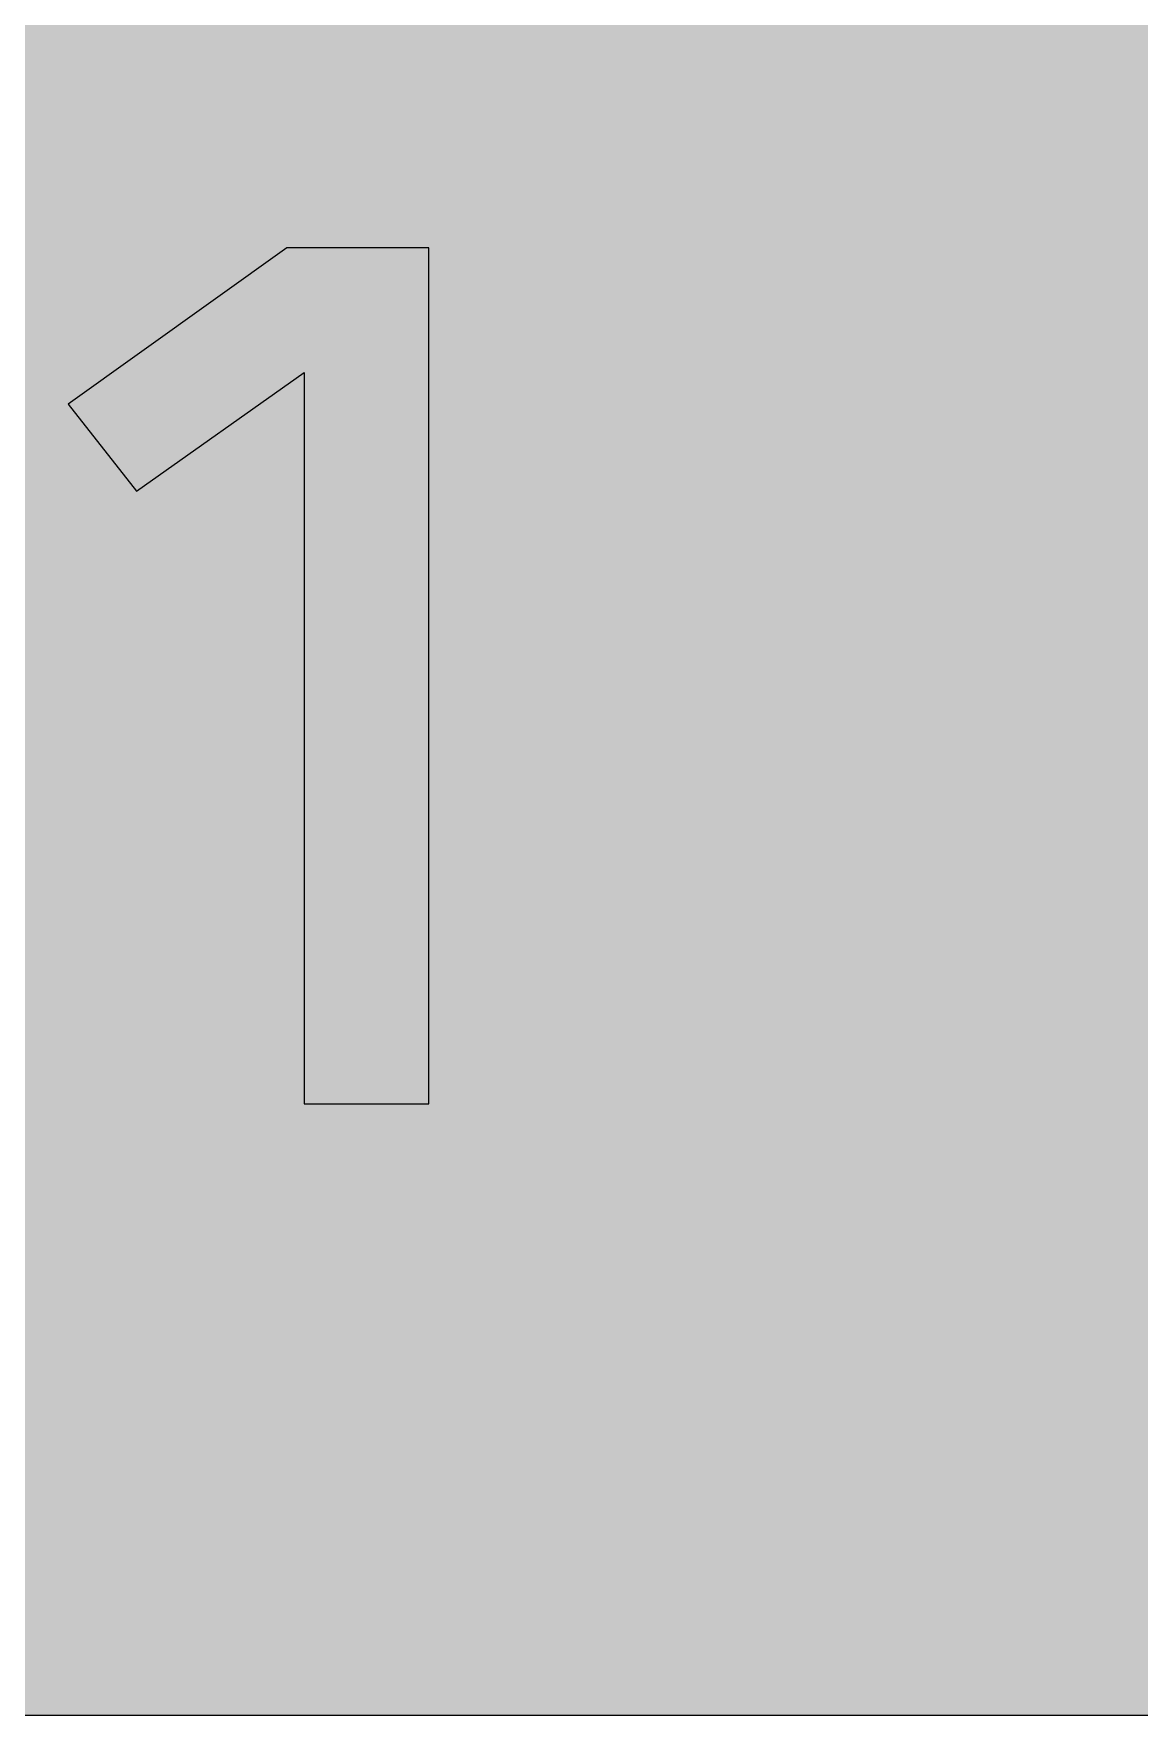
# Model space of a CAD drawing. Header units: millimetres. Extents: x 0 to 212, y 0 to 116.
# Drawn here: x 98.5 to 136.7, y 0.1 to 58.3 of the extents above; entities that cross this region are included whole.
import ezdxf

# ---------------------------------------------------------------- set-up
doc = ezdxf.new("R2010")
doc.units = ezdxf.units.MM

msp = doc.modelspace()

# ---------------------------------------------------------------- hatches: boundary and pattern name
for color, points in [(254, [(14.1633, 0.0536), (13.9878, 0.0533), (13.8125, 0.0559), (13.6373, 0.061), (13.462, 0.0686), (13.2893, 0.0787), (13.114, 0.0914), (12.9413, 0.1041), (12.7686, 0.1219), (12.5959, 0.1397), (12.4231, 0.16), (12.2504, 0.1829), (12.0777, 0.2057), (11.9075, 0.2337), (11.7373, 0.2616), (11.5672, 0.2921), (11.397, 0.3251), (11.2268, 0.3607), (11.0592, 0.3988), (10.8915, 0.4369), (10.7239, 0.4775), (10.5562, 0.5207), (10.3886, 0.5664), (10.2235, 0.6121), (10.0584, 0.6629), (9.8933, 0.7137), (9.7307, 0.7671), (9.5682, 0.8204), (9.4056, 0.8788), (9.2431, 0.9373), (9.083, 0.9982), (8.923, 1.0617), (8.763, 1.1252), (8.6055, 1.1938), (8.4455, 1.2624), (8.2906, 1.331), (8.1331, 1.4046), (7.9781, 1.4783), (7.8232, 1.5545), (7.6708, 1.6332), (7.5184, 1.7145), (7.366, 1.7958), (7.2161, 1.8796), (7.0663, 1.966), (6.919, 2.0523), (6.7716, 2.1438), (6.6243, 2.2352), (6.4795, 2.3266), (6.3348, 2.4232), (6.19, 2.5197), (6.0477, 2.6187), (5.908, 2.7178), (5.7683, 2.8194), (5.6286, 2.9235), (5.4915, 3.0302), (5.3543, 3.1369), (5.2197, 3.2461), (5.0851, 3.3579), (4.953, 3.4722), (4.8209, 3.5865), (4.6914, 3.7033), (4.5644, 3.8202), (4.4348, 3.9395), (4.3104, 4.0615), (4.1859, 4.1859), (4.0615, 4.3104), (3.9395, 4.4348), (3.8202, 4.5618), (3.7033, 4.6914), (3.5865, 4.8209), (3.4722, 4.953), (3.3579, 5.0851), (3.2487, 5.2197), (3.1369, 5.3543), (3.0302, 5.4915), (2.9235, 5.6286), (2.8194, 5.7683), (2.7178, 5.908), (2.6187, 6.0477), (2.5197, 6.19), (2.4232, 6.3348), (2.3266, 6.477), (2.2352, 6.6243), (2.1438, 6.7691), (2.0523, 6.919), (1.966, 7.0663), (1.8796, 7.2161), (1.7958, 7.366), (1.7145, 7.5184), (1.6332, 7.6708), (1.5545, 7.8232), (1.4783, 7.9781), (1.4046, 8.1331), (1.331, 8.2906), (1.2598, 8.4455), (1.1913, 8.603), (1.1252, 8.763), (1.0592, 8.923), (0.9982, 9.083), (0.9373, 9.2431), (0.8763, 9.4056), (0.8204, 9.5682), (0.7645, 9.7307), (0.7112, 9.8933), (0.6604, 10.0584), (0.6121, 10.2235), (0.5639, 10.3911), (0.5207, 10.5562), (0.4775, 10.7239), (0.4343, 10.8915), (0.3962, 11.0592), (0.3607, 11.2268), (0.3251, 11.397), (0.2921, 11.5672), (0.2616, 11.7373), (0.2311, 11.9075), (0.2057, 12.0802), (0.1803, 12.2504), (0.1575, 12.4231), (0.1372, 12.5959), (0.1194, 12.7686), (0.1041, 12.9413), (0.0889, 13.1166), (0.0787, 13.2893), (0.0686, 13.4645), (0.061, 13.6373), (0.0559, 13.8125), (0.0508, 13.9878), (0.0508, 14.163), (0.0522, 102.3592), (0.0508, 102.5322), (0.0559, 102.7074), (0.061, 102.8827), (0.0686, 103.058), (0.0787, 103.2307), (0.0889, 103.4059), (0.1041, 103.5787), (0.1194, 103.7514), (0.1372, 103.9241), (0.1575, 104.0968), (0.1803, 104.2695), (0.2057, 104.4423), (0.2311, 104.6124), (0.2616, 104.7826), (0.2921, 104.9528), (0.3251, 105.123), (0.3607, 105.2932), (0.3962, 105.4608), (0.4343, 105.6284), (0.4775, 105.7961), (0.5207, 105.9637), (0.5639, 106.1314), (0.6121, 106.2965), (0.6604, 106.4616), (0.7112, 106.6267), (0.7645, 106.7892), (0.8204, 106.9518), (0.8763, 107.1143), (0.9373, 107.2769), (0.9982, 107.4369), (1.0592, 107.5969), (1.1252, 107.757), (1.1913, 107.9144), (1.2598, 108.0745), (1.331, 108.2294), (1.4046, 108.3869), (1.4783, 108.5418), (1.5545, 108.6968), (1.6332, 108.8492), (1.7145, 109.0016), (1.7958, 109.154), (1.8796, 109.3038), (1.966, 109.4537), (2.0523, 109.601), (2.1438, 109.7483), (2.2352, 109.8956), (2.3266, 110.0404), (2.4232, 110.1852), (2.5197, 110.33), (2.6187, 110.4722), (2.7178, 110.6119), (2.8194, 110.7516), (2.9235, 110.8913), (3.0302, 111.0285), (3.1369, 111.1656), (3.2487, 111.3003), (3.3579, 111.4349), (3.4722, 111.567), (3.5865, 111.699), (3.7033, 111.8286), (3.8202, 111.9556), (3.9395, 112.0851), (4.0615, 112.2096), (4.1859, 112.334), (4.3104, 112.4585), (4.4348, 112.5804), (4.5644, 112.6998), (4.6914, 112.8166), (4.8209, 112.9335), (4.953, 113.0478), (5.0851, 113.1621), (5.2197, 113.2713), (5.3543, 113.3831), (5.4915, 113.4897), (5.6286, 113.5964), (5.7683, 113.7006), (5.908, 113.8022), (6.0477, 113.9012), (6.19, 114.0003), (6.3348, 114.0968), (6.4795, 114.1933), (6.6243, 114.2848), (6.7716, 114.3762), (6.919, 114.4676), (7.0663, 114.554), (7.2161, 114.6404), (7.366, 114.7242), (7.5184, 114.8055), (7.6708, 114.8867), (7.8232, 114.9655), (7.9781, 115.0417), (8.1331, 115.1153), (8.2906, 115.189), (8.4455, 115.2601), (8.6055, 115.3287), (8.763, 115.3947), (8.923, 115.4608), (9.083, 115.5217), (9.2431, 115.5827), (9.4056, 115.6437), (9.5682, 115.6995), (9.7307, 115.7554), (9.8933, 115.8088), (10.0584, 115.8596), (10.2235, 115.9078), (10.3886, 115.9561), (10.5562, 115.9993), (10.7239, 116.0424), (10.8915, 116.0856), (11.0592, 116.1237), (11.2268, 116.1593), (11.397, 116.1948), (11.5672, 116.2279), (11.7373, 116.2583), (11.9075, 116.2888), (12.0777, 116.3142), (12.2504, 116.3396), (12.4231, 116.3625), (12.5959, 116.3828), (12.7686, 116.4006), (12.9413, 116.4158), (13.114, 116.4311), (13.2893, 116.4412), (13.462, 116.4514), (13.6373, 116.459), (13.8125, 116.4641), (13.9878, 116.4692), (14.163, 116.4692), (197.6078, 116.4703), (197.7822, 116.4692), (197.9574, 116.4641), (198.1327, 116.459), (198.3054, 116.4514), (198.4807, 116.4412), (198.6534, 116.4311), (198.8287, 116.4158), (199.0014, 116.4006), (199.1741, 116.3828), (199.3468, 116.3625), (199.5195, 116.3396), (199.6897, 116.3142), (199.8624, 116.2888), (200.0326, 116.2583), (200.2028, 116.2279), (200.373, 116.1948), (200.5432, 116.1593), (200.7108, 116.1237), (200.8784, 116.0856), (201.0461, 116.0424), (201.2137, 115.9993), (201.3788, 115.9561), (201.5465, 115.9078), (201.7116, 115.8596), (201.8767, 115.8088), (202.0392, 115.7554), (202.2018, 115.6995), (202.3643, 115.6437), (202.5269, 115.5827), (202.6869, 115.5217), (202.8469, 115.4608), (203.007, 115.3947), (203.167, 115.3287), (203.3245, 115.2601), (203.4794, 115.189), (203.6369, 115.1153), (203.7918, 115.0417), (203.9468, 114.9655), (204.0992, 114.8867), (204.2516, 114.8055), (204.404, 114.7242), (204.5538, 114.6404), (204.7037, 114.554), (204.8535, 114.4676), (205.0009, 114.3762), (205.1456, 114.2848), (205.293, 114.1933), (205.4352, 114.0968), (205.58, 114.0003), (205.7222, 113.9012), (205.8619, 113.8022), (206.0016, 113.7006), (206.1413, 113.5964), (206.2785, 113.4897), (206.4156, 113.3831), (206.5503, 113.2713), (206.6849, 113.1621), (206.817, 113.0478), (206.949, 112.9335), (207.0786, 112.8166), (207.2081, 112.6998), (207.3351, 112.5804), (207.4596, 112.4585), (207.584, 112.334), (207.7085, 112.2096), (207.8304, 112.0851), (207.9498, 111.9556), (208.0666, 111.8286), (208.1835, 111.699), (208.2978, 111.567), (208.4121, 111.4349), (208.5238, 111.3003), (208.6331, 111.1656), (208.7397, 111.0285), (208.8464, 110.8913), (208.9506, 110.7516), (209.0522, 110.6119), (209.1512, 110.4722), (209.2503, 110.33), (209.3468, 110.1852), (209.4433, 110.0404), (209.5348, 109.8956), (209.6262, 109.7483), (209.7176, 109.601), (209.804, 109.4537), (209.8904, 109.3038), (209.9742, 109.154), (210.0555, 109.0016), (210.1367, 108.8492), (210.2155, 108.6968), (210.2917, 108.5418), (210.3653, 108.3869), (210.439, 108.2294), (210.5076, 108.0745), (210.5762, 107.9144), (210.6447, 107.757), (210.7082, 107.5969), (210.7717, 107.4369), (210.8327, 107.2769), (210.8911, 107.1143), (210.9495, 106.9518), (211.0029, 106.7892), (211.0562, 106.6267), (211.107, 106.4616), (211.1578, 106.2965), (211.2035, 106.1314), (211.2493, 105.9637), (211.2924, 105.7961), (211.3331, 105.6284), (211.3712, 105.4608), (211.4093, 105.2932), (211.4448, 105.123), (211.4779, 104.9528), (211.5083, 104.7826), (211.5363, 104.6124), (211.5642, 104.4423), (211.5871, 104.2695), (211.6099, 104.0968), (211.6303, 103.9241), (211.648, 103.7514), (211.6658, 103.5787), (211.6785, 103.4059), (211.6912, 103.2307), (211.7014, 103.058), (211.709, 102.8827), (211.7141, 102.7074), (211.7166, 102.5322), (211.7166, 102.3569), (211.7189, 14.1647), (211.7166, 13.9878), (211.7141, 13.8125), (211.709, 13.6373), (211.7014, 13.4645), (211.6912, 13.2893), (211.6785, 13.1166), (211.6658, 12.9413), (211.648, 12.7686), (211.6303, 12.5959), (211.6099, 12.4231), (211.5871, 12.2504), (211.5642, 12.0802), (211.5363, 11.9075), (211.5083, 11.7373), (211.4779, 11.5672), (211.4448, 11.397), (211.4093, 11.2268), (211.3712, 11.0592), (211.3331, 10.8915), (211.2924, 10.7239), (211.2493, 10.5562), (211.2035, 10.3911), (211.1578, 10.2235), (211.107, 10.0584), (211.0562, 9.8933), (211.0029, 9.7307), (210.9495, 9.5682), (210.8911, 9.4056), (210.8327, 9.2431), (210.7717, 9.083), (210.7082, 8.923), (210.6447, 8.763), (210.5762, 8.603), (210.5076, 8.4455), (210.439, 8.2906), (210.3653, 8.1331), (210.2917, 7.9781), (210.2155, 7.8232), (210.1367, 7.6708), (210.0555, 7.5184), (209.9742, 7.366), (209.8904, 7.2161), (209.804, 7.0663), (209.7176, 6.919), (209.6262, 6.7691), (209.5348, 6.6243), (209.4433, 6.477), (209.3468, 6.3348), (209.2503, 6.19), (209.1512, 6.0477), (209.0522, 5.908), (208.9506, 5.7683), (208.8464, 5.6286), (208.7397, 5.4915), (208.6331, 5.3543), (208.5238, 5.2197), (208.4121, 5.0851), (208.2978, 4.953), (208.1835, 4.8209), (208.0666, 4.6914), (207.9498, 4.5618), (207.8304, 4.4348), (207.7085, 4.3104), (207.584, 4.1859), (207.4596, 4.0615), (207.3351, 3.9395), (207.2081, 3.8202), (207.0786, 3.7033), (206.949, 3.5865), (206.817, 3.4722), (206.6849, 3.3579), (206.5503, 3.2461), (206.4156, 3.1369), (206.2785, 3.0302), (206.1413, 2.9235), (206.0016, 2.8194), (205.8619, 2.7178), (205.7222, 2.6187), (205.58, 2.5197), (205.4352, 2.4232), (205.293, 2.3266), (205.1456, 2.2352), (205.0009, 2.1438), (204.8535, 2.0523), (204.7037, 1.966), (204.5538, 1.8796), (204.404, 1.7958), (204.2516, 1.7145), (204.0992, 1.6332), (203.9468, 1.5545), (203.7918, 1.4783), (203.6369, 1.4046), (203.4794, 1.331), (203.3245, 1.2624), (203.167, 1.1938), (203.007, 1.1252), (202.8469, 1.0617), (202.6869, 0.9982), (202.5269, 0.9373), (202.3643, 0.8788), (202.2018, 0.8204), (202.0392, 0.7671), (201.8767, 0.7137), (201.7116, 0.6629), (201.5465, 0.6121), (201.3788, 0.5664), (201.2137, 0.5207), (201.0461, 0.4775), (200.8784, 0.4369), (200.7108, 0.3988), (200.5432, 0.3607), (200.373, 0.3251), (200.2028, 0.2921), (200.0326, 0.2616), (199.8624, 0.2337), (199.6897, 0.2057), (199.5195, 0.1829), (199.3468, 0.16), (199.1741, 0.1397), (199.0014, 0.1219), (198.8287, 0.1041), (198.6534, 0.0914), (198.4807, 0.0787), (198.3054, 0.0686), (198.1327, 0.061), (197.9574, 0.0559), (197.7822, 0.0533), (197.6069, 0.0533)]), (59, [(107.8258, 21.2203), (112.1449, 21.2203), (112.1449, 50.8536), (107.2335, 50.8536), (99.6555, 45.435), (102.0272, 42.4282), (107.8258, 46.5346)])]:
    msp.add_hatch(color=color).paths.add_polyline_path(points)
h = msp.add_hatch(color=59)
h.paths.add_polyline_path([(14.1633, 3.5814), (13.8887, 3.5839), (13.6169, 3.5941), (13.3477, 3.6119), (13.081, 3.6347), (12.8143, 3.6652), (12.5501, 3.7008), (12.2885, 3.7465), (12.0294, 3.7948), (11.7729, 3.8506), (11.5164, 3.9141), (11.2649, 3.9827), (11.016, 4.0564), (10.7671, 4.1351), (10.5232, 4.2215), (10.2819, 4.3129), (10.0432, 4.412), (9.8069, 4.5161), (9.5733, 4.6228), (9.3447, 4.7371), (9.1186, 4.8565), (8.8951, 4.9809), (8.6741, 5.113), (8.4582, 5.2476), (8.2448, 5.3873), (8.0366, 5.5321), (7.8308, 5.682), (7.6276, 5.8369), (7.4295, 5.9969), (7.2365, 6.1595), (7.046, 6.3297), (6.8605, 6.5024), (6.6777, 6.6802), (6.5024, 6.8605), (6.3271, 7.046), (6.1595, 7.2365), (5.9969, 7.432), (5.8369, 7.6302), (5.682, 7.8308), (5.5321, 8.0366), (5.3873, 8.2448), (5.2451, 8.4582), (5.1105, 8.6741), (4.9809, 8.8951), (4.8565, 9.1186), (4.7371, 9.3447), (4.6228, 9.5758), (4.5136, 9.8069), (4.4094, 10.0432), (4.3129, 10.2819), (4.2215, 10.5232), (4.1351, 10.7696), (4.0538, 11.016), (3.9802, 11.2649), (3.9116, 11.5189), (3.8506, 11.7729), (3.7948, 12.0294), (3.744, 12.2911), (3.7008, 12.5527), (3.6627, 12.8143), (3.6322, 13.081), (3.6093, 13.3502), (3.5916, 13.6195), (3.5814, 13.8913), (3.5789, 14.163), (3.58, 102.3592), (3.5814, 102.6312), (3.5916, 102.903), (3.6093, 103.1723), (3.6322, 103.439), (3.6627, 103.7057), (3.7008, 103.9698), (3.744, 104.2314), (3.7948, 104.4905), (3.8506, 104.7471), (3.9116, 105.0036), (3.9802, 105.2551), (4.0538, 105.504), (4.1351, 105.7529), (4.2215, 105.9967), (4.3129, 106.238), (4.4094, 106.4768), (4.5136, 106.713), (4.6228, 106.9467), (4.7371, 107.1753), (4.8565, 107.4014), (4.9809, 107.6249), (5.1105, 107.8459), (5.2451, 108.0618), (5.3873, 108.2751), (5.5321, 108.4834), (5.682, 108.6891), (5.8369, 108.8923), (5.9969, 109.0905), (6.1595, 109.2835), (6.3271, 109.474), (6.5024, 109.6594), (6.6777, 109.8423), (6.8605, 110.0176), (7.046, 110.1928), (7.2365, 110.3605), (7.4295, 110.523), (7.6276, 110.683), (7.8308, 110.838), (8.0366, 110.9878), (8.2448, 111.1326), (8.4582, 111.2749), (8.6741, 111.4095), (8.8951, 111.539), (9.1186, 111.6635), (9.3447, 111.7829), (9.5733, 111.8972), (9.8069, 112.0064), (10.0432, 112.1105), (10.2819, 112.207), (10.5232, 112.2985), (10.7671, 112.3848), (11.016, 112.4661), (11.2649, 112.5398), (11.5164, 112.6084), (11.7729, 112.6693), (12.0294, 112.7252), (12.2885, 112.776), (12.5501, 112.8192), (12.8143, 112.8573), (13.081, 112.8878), (13.3477, 112.9106), (13.6169, 112.9284), (13.8887, 112.9386), (14.163, 112.9411), (197.6078, 112.9425), (197.8787, 112.9386), (198.1505, 112.9284), (198.4197, 112.9106), (198.689, 112.8878), (198.9557, 112.8573), (199.2173, 112.8192), (199.4789, 112.776), (199.7405, 112.7252), (199.9971, 112.6693), (200.2511, 112.6084), (200.5051, 112.5398), (200.754, 112.4661), (201.0004, 112.3848), (201.2467, 112.2985), (201.488, 112.207), (201.7268, 112.1105), (201.963, 112.0064), (202.1942, 111.8972), (202.4253, 111.7829), (202.6514, 111.6635), (202.8749, 111.539), (203.0959, 111.4095), (203.3118, 111.2749), (203.5251, 111.1326), (203.7334, 110.9878), (203.9391, 110.838), (204.1398, 110.683), (204.3379, 110.523), (204.5335, 110.3605), (204.724, 110.1928), (204.9094, 110.0176), (205.0898, 109.8423), (205.2676, 109.6594), (205.4403, 109.474), (205.6105, 109.2835), (205.773, 109.0905), (205.933, 108.8923), (206.088, 108.6891), (206.2378, 108.4834), (206.3826, 108.2751), (206.5223, 108.0618), (206.6569, 107.8459), (206.789, 107.6249), (206.9135, 107.4014), (207.0329, 107.1753), (207.1472, 106.9467), (207.2538, 106.713), (207.358, 106.4768), (207.457, 106.238), (207.5485, 105.9967), (207.6348, 105.7529), (207.7136, 105.504), (207.7872, 105.2551), (207.8558, 105.0036), (207.9193, 104.7471), (207.9752, 104.4905), (208.0235, 104.2314), (208.0692, 103.9698), (208.1047, 103.7057), (208.1352, 103.439), (208.1581, 103.1723), (208.1759, 102.903), (208.186, 102.6312), (208.1911, 102.3569), (208.1911, 14.1647), (208.186, 13.8913), (208.1759, 13.6195), (208.1581, 13.3502), (208.1352, 13.081), (208.1047, 12.8143), (208.0692, 12.5527), (208.0235, 12.2911), (207.9752, 12.0294), (207.9193, 11.7729), (207.8558, 11.5189), (207.7872, 11.2649), (207.7136, 11.016), (207.6348, 10.7696), (207.5485, 10.5232), (207.457, 10.2819), (207.358, 10.0432), (207.2538, 9.8069), (207.1472, 9.5758), (207.0329, 9.3447), (206.9135, 9.1186), (206.789, 8.8951), (206.6569, 8.6741), (206.5223, 8.4582), (206.3826, 8.2448), (206.2378, 8.0366), (206.088, 7.8308), (205.933, 7.6302), (205.773, 7.432), (205.6105, 7.2365), (205.4403, 7.046), (205.2676, 6.8605), (205.0898, 6.6802), (204.9094, 6.5024), (204.724, 6.3297), (204.5335, 6.1595), (204.3379, 5.9969), (204.1398, 5.8369), (203.9391, 5.682), (203.7334, 5.5321), (203.5251, 5.3873), (203.3118, 5.2476), (203.0959, 5.113), (202.8749, 4.9809), (202.6514, 4.8565), (202.4253, 4.7371), (202.1942, 4.6228), (201.963, 4.5161), (201.7268, 4.412), (201.488, 4.3129), (201.2467, 4.2215), (201.0004, 4.1351), (200.754, 4.0564), (200.5051, 3.9827), (200.2511, 3.9141), (199.9971, 3.8506), (199.7405, 3.7948), (199.4789, 3.7465), (199.2173, 3.7008), (198.9557, 3.6652), (198.689, 3.6347), (198.4197, 3.6119), (198.1505, 3.5941), (197.8787, 3.5839), (197.6069, 3.5789)])
h.paths.add_polyline_path([(14.1633, 8.8731), (14.0259, 8.8748), (13.8887, 8.8798), (13.7541, 8.8875), (13.622, 8.9002), (13.4874, 8.9154), (13.3553, 8.9332), (13.2258, 8.9535), (13.0962, 8.9789), (12.9667, 9.0068), (12.8397, 9.0373), (12.7127, 9.0729), (12.5882, 9.1084), (12.4663, 9.1491), (12.3419, 9.1923), (12.2225, 9.238), (12.1031, 9.2888), (11.9837, 9.3396), (11.8694, 9.3929), (11.7526, 9.4513), (11.6408, 9.5098), (11.5291, 9.5733), (11.4198, 9.6368), (11.3106, 9.7053), (11.2039, 9.7765), (11.0998, 9.8476), (10.9957, 9.9238), (10.8966, 10), (10.7975, 10.0787), (10.6985, 10.1625), (10.6045, 10.2464), (10.5105, 10.3327), (10.4216, 10.4216), (10.3327, 10.5131), (10.2464, 10.6045), (10.16, 10.701), (10.0787, 10.7975), (10, 10.8966), (9.9212, 10.9982), (9.8476, 11.0998), (9.7739, 11.2039), (9.7053, 11.3106), (9.6368, 11.4198), (9.5707, 11.5291), (9.5098, 11.6408), (9.4488, 11.7551), (9.3929, 11.8694), (9.337, 11.9863), (9.2862, 12.1031), (9.238, 12.2225), (9.1923, 12.3444), (9.1491, 12.4663), (9.1084, 12.5908), (9.0703, 12.7152), (9.0373, 12.8397), (9.0068, 12.9692), (8.9789, 13.0962), (8.9535, 13.2258), (8.9306, 13.3579), (8.9129, 13.4899), (8.8976, 13.622), (8.8849, 13.7566), (8.8773, 13.8913), (8.8722, 14.0259), (8.8697, 14.163), (8.8717, 102.3592), (8.8722, 102.4941), (8.8773, 102.6312), (8.8849, 102.7659), (8.8976, 102.8979), (8.9129, 103.0326), (8.9306, 103.1646), (8.9535, 103.2942), (8.9789, 103.4237), (9.0068, 103.5533), (9.0373, 103.6803), (9.0703, 103.8073), (9.1084, 103.9317), (9.1491, 104.0536), (9.1923, 104.1781), (9.238, 104.2975), (9.2862, 104.4169), (9.337, 104.5362), (9.3929, 104.6505), (9.4488, 104.7674), (9.5098, 104.8791), (9.5707, 104.9909), (9.6368, 105.1001), (9.7053, 105.2093), (9.7739, 105.316), (9.8476, 105.4202), (9.9212, 105.5243), (10, 105.6234), (10.0787, 105.7224), (10.16, 105.8215), (10.2464, 105.9155), (10.3327, 106.0094), (10.4216, 106.0983), (10.5105, 106.1872), (10.6045, 106.2736), (10.6985, 106.36), (10.7975, 106.4412), (10.8966, 106.52), (10.9957, 106.5987), (11.0998, 106.6724), (11.2039, 106.746), (11.3106, 106.8146), (11.4198, 106.8832), (11.5291, 106.9492), (11.6408, 107.0102), (11.7526, 107.0712), (11.8694, 107.127), (11.9837, 107.1829), (12.1031, 107.2337), (12.2225, 107.282), (12.3419, 107.3277), (12.4663, 107.3709), (12.5882, 107.4115), (12.7127, 107.4496), (12.8397, 107.4826), (12.9667, 107.5131), (13.0962, 107.5411), (13.2258, 107.5665), (13.3553, 107.5893), (13.4874, 107.6071), (13.622, 107.6223), (13.7541, 107.635), (13.8887, 107.6427), (14.0259, 107.6477), (14.163, 107.6503), (197.6078, 107.6508), (197.7441, 107.6477), (197.8787, 107.6427), (198.0133, 107.635), (198.1479, 107.6223), (198.28, 107.6071), (198.4121, 107.5893), (198.5442, 107.5665), (198.6737, 107.5411), (198.8007, 107.5131), (198.9303, 107.4826), (199.0547, 107.4496), (199.1792, 107.4115), (199.3036, 107.3709), (199.4256, 107.3277), (199.5475, 107.282), (199.6669, 107.2337), (199.7837, 107.1829), (199.9005, 107.127), (200.0148, 107.0712), (200.1291, 107.0102), (200.2409, 106.9492), (200.3501, 106.8832), (200.4593, 106.8146), (200.566, 106.746), (200.6702, 106.6724), (200.7718, 106.5987), (200.8734, 106.52), (200.9724, 106.4412), (201.0689, 106.36), (201.1655, 106.2736), (201.2569, 106.1872), (201.3483, 106.0983), (201.4372, 106.0094), (201.5236, 105.9155), (201.6074, 105.8215), (201.6912, 105.7224), (201.77, 105.6234), (201.8462, 105.5243), (201.9224, 105.4202), (201.9935, 105.316), (202.0646, 105.2093), (202.1332, 105.1001), (202.1967, 104.9909), (202.2602, 104.8791), (202.3186, 104.7674), (202.377, 104.6505), (202.4304, 104.5362), (202.4812, 104.4169), (202.532, 104.2975), (202.5777, 104.1781), (202.6209, 104.0536), (202.6615, 103.9317), (202.6971, 103.8073), (202.7326, 103.6803), (202.7631, 103.5533), (202.7911, 103.4237), (202.8165, 103.2942), (202.8368, 103.1646), (202.8546, 103.0326), (202.8698, 102.8979), (202.8825, 102.7659), (202.8901, 102.6312), (202.8952, 102.4941), (202.8977, 102.3569), (202.8994, 14.1647), (202.8952, 14.0259), (202.8901, 13.8913), (202.8825, 13.7566), (202.8698, 13.622), (202.8546, 13.4899), (202.8368, 13.3579), (202.8165, 13.2258), (202.7911, 13.0962), (202.7631, 12.9692), (202.7326, 12.8397), (202.6971, 12.7152), (202.6615, 12.5908), (202.6209, 12.4663), (202.5777, 12.3444), (202.532, 12.2225), (202.4812, 12.1031), (202.4304, 11.9863), (202.377, 11.8694), (202.3186, 11.7551), (202.2602, 11.6408), (202.1967, 11.5291), (202.1332, 11.4198), (202.0646, 11.3106), (201.9935, 11.2039), (201.9224, 11.0998), (201.8462, 10.9982), (201.77, 10.8966), (201.6912, 10.7975), (201.6074, 10.701), (201.5236, 10.6045), (201.4372, 10.5131), (201.3483, 10.4216), (201.2569, 10.3327), (201.1655, 10.2464), (201.0689, 10.1625), (200.9724, 10.0787), (200.8734, 10), (200.7718, 9.9238), (200.6702, 9.8476), (200.566, 9.7765), (200.4593, 9.7053), (200.3501, 9.6368), (200.2409, 9.5733), (200.1291, 9.5098), (200.0148, 9.4513), (199.9005, 9.3929), (199.7837, 9.3396), (199.6669, 9.2888), (199.5475, 9.238), (199.4256, 9.1923), (199.3036, 9.1491), (199.1792, 9.1084), (199.0547, 9.0729), (198.9303, 9.0373), (198.8007, 9.0068), (198.6737, 8.9789), (198.5442, 8.9535), (198.4121, 8.9332), (198.28, 8.9154), (198.1479, 8.9002), (198.0133, 8.8875), (197.8787, 8.8798), (197.7441, 8.8748), (197.6069, 8.8722)], flags=16)
h = msp.add_hatch(color=59)
edge = h.paths.add_edge_path()
edge.add_line((131.6605, 35.9939), (131.6584, 35.5625))
edge.add_line((131.6584, 35.5625), (131.6558, 35.1434))
edge.add_line((131.6558, 35.1434), (131.6507, 34.732))
edge.add_line((131.6507, 34.732), (131.6431, 34.3332))
edge.add_line((131.6431, 34.3332), (131.6355, 33.942))
edge.add_line((131.6355, 33.942), (131.6253, 33.5585))
edge.add_line((131.6253, 33.5585), (131.6126, 33.1876))
edge.add_line((131.6126, 33.1876), (131.5974, 32.8244))
edge.add_line((131.5974, 32.8244), (131.5822, 32.4688))
edge.add_line((131.5822, 32.4688), (131.5644, 32.1234))
edge.add_line((131.5644, 32.1234), (131.5415, 31.7881))
edge.add_line((131.5415, 31.7881), (131.5212, 31.4604))
edge.add_line((131.5212, 31.4604), (131.4958, 31.1404))
edge.add_line((131.4958, 31.1404), (131.4679, 30.8305))
edge.add_line((131.4679, 30.8305), (131.4399, 30.5283))
edge.add_line((131.4399, 30.5283), (131.4094, 30.2362))
edge.add_line((131.4094, 30.2362), (131.3764, 29.9517))
edge.add_line((131.3764, 29.9517), (131.3409, 29.6748))
edge.add_line((131.3409, 29.6748), (131.3028, 29.4056))
edge.add_line((131.3028, 29.4056), (131.2621, 29.144))
edge.add_line((131.2621, 29.144), (131.2215, 28.8925))
edge.add_line((131.2215, 28.8925), (131.1758, 28.6487))
edge.add_line((131.1758, 28.6487), (131.13, 28.4099))
edge.add_line((131.13, 28.4099), (131.0818, 28.1813))
edge.add_line((131.0818, 28.1813), (131.031, 27.9603))
edge.add_line((131.031, 27.9603), (130.9751, 27.7444))
edge.add_line((130.9751, 27.7444), (130.9218, 27.5387))
edge.add_line((130.9218, 27.5387), (130.8633, 27.338))
edge.add_line((130.8633, 27.338), (130.8024, 27.145))
edge.add_line((130.8024, 27.145), (130.7389, 26.9596))
edge.add_line((130.7389, 26.9596), (130.6728, 26.7818))
edge.add_line((130.6728, 26.7818), (130.6068, 26.6116))
edge.add_line((130.6068, 26.6116), (130.5357, 26.4465))
edge.add_line((130.5357, 26.4465), (130.462, 26.2865))
edge.add_line((130.462, 26.2865), (130.3884, 26.1366))
edge.add_line((130.3884, 26.1366), (130.3096, 25.9918))
edge.add_line((130.3096, 25.9918), (130.2309, 25.8521))
edge.add_line((130.2309, 25.8521), (130.1471, 25.72))
edge.add_line((130.1471, 25.72), (130.0632, 25.593))
edge.add_line((130.0632, 25.593), (129.9743, 25.4737))
edge.add_line((129.9743, 25.4737), (129.8829, 25.3594))
edge.add_line((129.8829, 25.3594), (129.7915, 25.2527))
edge.add_line((129.7915, 25.2527), (129.6949, 25.1511))
edge.add_line((129.6949, 25.1511), (129.5959, 25.0546))
edge.add_line((129.5959, 25.0546), (129.4943, 24.9631))
edge.add_line((129.4943, 24.9631), (129.3927, 24.8768))
edge.add_line((129.3927, 24.8768), (129.286, 24.798))
edge.add_line((129.286, 24.798), (129.1768, 24.7244))
edge.add_line((129.1768, 24.7244), (129.065, 24.6532))
edge.add_line((129.065, 24.6532), (128.9507, 24.5897))
edge.add_line((128.9507, 24.5897), (128.8313, 24.5313))
edge.add_line((128.8313, 24.5313), (128.712, 24.478))
edge.add_line((128.712, 24.478), (128.59, 24.4272))
edge.add_line((128.59, 24.4272), (128.463, 24.384))
edge.add_line((128.463, 24.384), (128.3335, 24.3434))
edge.add_line((128.3335, 24.3434), (128.204, 24.3078))
edge.add_line((128.204, 24.3078), (128.0693, 24.2773))
edge.add_line((128.0693, 24.2773), (127.9296, 24.2519))
edge.add_line((127.9296, 24.2519), (127.7899, 24.2291))
edge.add_line((127.7899, 24.2291), (127.6477, 24.2113))
edge.add_line((127.6477, 24.2113), (127.5004, 24.1986))
edge.add_line((127.5004, 24.1986), (127.3505, 24.1884))
edge.add_line((127.3505, 24.1884), (127.2007, 24.1833))
edge.add_line((127.2007, 24.1833), (127.0432, 24.1808))
edge.add_line((127.0432, 24.1808), (126.8882, 24.1833))
edge.add_line((126.8882, 24.1833), (126.7358, 24.191))
edge.add_line((126.7358, 24.191), (126.5885, 24.2037))
edge.add_line((126.5885, 24.2037), (126.4412, 24.2189))
edge.add_line((126.4412, 24.2189), (126.299, 24.2392))
edge.add_line((126.299, 24.2392), (126.1567, 24.2672))
edge.add_line((126.1567, 24.2672), (126.0196, 24.2976))
edge.add_line((126.0196, 24.2976), (125.8849, 24.3332))
edge.add_line((125.8849, 24.3332), (125.7529, 24.3738))
edge.add_line((125.7529, 24.3738), (125.6259, 24.4196))
edge.add_line((125.6259, 24.4196), (125.4989, 24.4704))
edge.add_line((125.4989, 24.4704), (125.3769, 24.5288))
edge.add_line((125.3769, 24.5288), (125.255, 24.5897))
edge.add_line((125.255, 24.5897), (125.1382, 24.6558))
edge.add_line((125.1382, 24.6558), (125.0239, 24.7294))
edge.add_line((125.0239, 24.7294), (124.9121, 24.8056))
edge.add_line((124.9121, 24.8056), (124.8029, 24.8895))
edge.add_line((124.8029, 24.8895), (124.6962, 24.9784))
edge.add_line((124.6962, 24.9784), (124.5921, 25.0723))
edge.add_line((124.5921, 25.0723), (124.493, 25.1739))
edge.add_line((124.493, 25.1739), (124.394, 25.2781))
edge.add_line((124.394, 25.2781), (124.2974, 25.3898))
edge.add_line((124.2974, 25.3898), (124.206, 25.5067))
edge.add_line((124.206, 25.5067), (124.1146, 25.6311))
edge.add_line((124.1146, 25.6311), (124.0257, 25.7581))
edge.add_line((124.0257, 25.7581), (123.9418, 25.8953))
edge.add_line((123.9418, 25.8953), (123.858, 26.035))
edge.add_line((123.858, 26.035), (123.7793, 26.1823))
edge.add_line((123.7793, 26.1823), (123.7005, 26.3347))
edge.add_line((123.7005, 26.3347), (123.6269, 26.4947))
edge.add_line((123.6269, 26.4947), (123.5532, 26.6598))
edge.add_line((123.5532, 26.6598), (123.4821, 26.8326))
edge.add_line((123.4821, 26.8326), (123.4161, 27.0104))
edge.add_line((123.4161, 27.0104), (123.35, 27.1958))
edge.add_line((123.35, 27.1958), (123.2865, 27.3863))
edge.add_line((123.2865, 27.3863), (123.2256, 27.5844))
edge.add_line((123.2256, 27.5844), (123.1697, 27.7876))
edge.add_line((123.1697, 27.7876), (123.1138, 28.001))
edge.add_line((123.1138, 28.001), (123.0605, 28.2169))
edge.add_line((123.0605, 28.2169), (123.0097, 28.4429))
edge.add_line((123.0097, 28.4429), (122.9589, 28.6741))
edge.add_line((122.9589, 28.6741), (122.9131, 28.9103))
edge.add_line((122.9131, 28.9103), (122.87, 29.1567))
edge.add_line((122.87, 29.1567), (122.8268, 29.4081))
edge.add_line((122.8268, 29.4081), (122.7861, 29.6672))
edge.add_line((122.7861, 29.6672), (122.7506, 29.9314))
edge.add_line((122.7506, 29.9314), (122.715, 30.2057))
edge.add_line((122.715, 30.2057), (122.682, 30.4851))
edge.add_line((122.682, 30.4851), (122.649, 30.7746))
edge.add_line((122.649, 30.7746), (122.621, 31.0693))
edge.add_line((122.621, 31.0693), (122.5956, 31.3715))
edge.add_line((122.5956, 31.3715), (122.5702, 31.6789))
edge.add_line((122.5702, 31.6789), (122.5474, 31.9964))
edge.add_line((122.5474, 31.9964), (122.5271, 32.3215))
edge.add_line((122.5271, 32.3215), (122.5093, 32.6542))
edge.add_line((122.5093, 32.6542), (122.4915, 32.9946))
edge.add_line((122.4915, 32.9946), (122.4763, 33.34))
edge.add_line((122.4763, 33.34), (122.4636, 33.6956))
edge.add_line((122.4636, 33.6956), (122.4534, 34.0589))
edge.add_line((122.4534, 34.0589), (122.4458, 34.4297))
edge.add_line((122.4458, 34.4297), (122.4382, 34.8082))
edge.add_line((122.4382, 34.8082), (122.4356, 35.1942))
edge.add_line((122.4356, 35.1942), (122.4305, 35.5905))
edge.add_line((122.4305, 35.5905), (122.4305, 35.9918))
edge.add_line((122.4305, 35.9918), (122.4305, 36.4033))
edge.add_line((122.4305, 36.4033), (122.4356, 36.8046))
edge.add_line((122.4356, 36.8046), (122.4407, 37.1983))
edge.add_line((122.4407, 37.1983), (122.4458, 37.5844))
edge.add_line((122.4458, 37.5844), (122.4559, 37.9603))
edge.add_line((122.4559, 37.9603), (122.4661, 38.3311))
edge.add_line((122.4661, 38.3311), (122.4788, 38.6918))
edge.add_line((122.4788, 38.6918), (122.494, 39.0449))
edge.add_line((122.494, 39.0449), (122.5118, 39.3878))
edge.add_line((122.5118, 39.3878), (122.5321, 39.7256))
edge.add_line((122.5321, 39.7256), (122.5525, 40.0558))
edge.add_line((122.5525, 40.0558), (122.5779, 40.3758))
edge.add_line((122.5779, 40.3758), (122.6033, 40.6883))
edge.add_line((122.6033, 40.6883), (122.6312, 40.9956))
edge.add_line((122.6312, 40.9956), (122.6617, 41.2928))
edge.add_line((122.6617, 41.2928), (122.6922, 41.5849))
edge.add_line((122.6922, 41.5849), (122.7277, 41.8668))
edge.add_line((122.7277, 41.8668), (122.7633, 42.1437))
edge.add_line((122.7633, 42.1437), (122.8039, 42.4104))
edge.add_line((122.8039, 42.4104), (122.8446, 42.672))
edge.add_line((122.8446, 42.672), (122.8877, 42.926))
edge.add_line((122.8877, 42.926), (122.9335, 43.1724))
edge.add_line((122.9335, 43.1724), (122.9817, 43.4111))
edge.add_line((122.9817, 43.4111), (123.03, 43.6448))
edge.add_line((123.03, 43.6448), (123.0833, 43.8709))
edge.add_line((123.0833, 43.8709), (123.1392, 44.0893))
edge.add_line((123.1392, 44.0893), (123.1951, 44.3001))
edge.add_line((123.1951, 44.3001), (123.2535, 44.5059))
edge.add_line((123.2535, 44.5059), (123.317, 44.704))
edge.add_line((123.317, 44.704), (123.3805, 44.8945))
edge.add_line((123.3805, 44.8945), (123.4465, 45.0799))
edge.add_line((123.4465, 45.0799), (123.5151, 45.2577))
edge.add_line((123.5151, 45.2577), (123.5862, 45.4304))
edge.add_line((123.5862, 45.4304), (123.6599, 45.5955))
edge.add_line((123.6599, 45.5955), (123.7361, 45.7556))
edge.add_line((123.7361, 45.7556), (123.8148, 45.908))
edge.add_line((123.8148, 45.908), (123.8961, 46.0527))
edge.add_line((123.8961, 46.0527), (123.9774, 46.195))
edge.add_line((123.9774, 46.195), (124.0638, 46.3296))
edge.add_line((124.0638, 46.3296), (124.1527, 46.4566))
edge.add_line((124.1527, 46.4566), (124.2441, 46.5785))
edge.add_line((124.2441, 46.5785), (124.3355, 46.6954))
edge.add_line((124.3355, 46.6954), (124.4321, 46.8071))
edge.add_line((124.4321, 46.8071), (124.5311, 46.9113))
edge.add_line((124.5311, 46.9113), (124.6302, 47.0103))
edge.add_line((124.6302, 47.0103), (124.7343, 47.1043))
edge.add_line((124.7343, 47.1043), (124.841, 47.1907))
edge.add_line((124.841, 47.1907), (124.9477, 47.2745))
edge.add_line((124.9477, 47.2745), (125.0594, 47.3507))
edge.add_line((125.0594, 47.3507), (125.1737, 47.4218))
edge.add_line((125.1737, 47.4218), (125.2906, 47.4878))
edge.add_line((125.2906, 47.4878), (125.4074, 47.5488))
edge.add_line((125.4074, 47.5488), (125.5293, 47.6047))
edge.add_line((125.5293, 47.6047), (125.6538, 47.6555))
edge.add_line((125.6538, 47.6555), (125.7808, 47.6987))
edge.add_line((125.7808, 47.6987), (125.9103, 47.7393))
edge.add_line((125.9103, 47.7393), (126.0424, 47.7749))
edge.add_line((126.0424, 47.7749), (126.177, 47.8053))
edge.add_line((126.177, 47.8053), (126.3142, 47.8307))
edge.add_line((126.3142, 47.8307), (126.4564, 47.8511))
edge.add_line((126.4564, 47.8511), (126.5987, 47.8688))
edge.add_line((126.5987, 47.8688), (126.7435, 47.879))
edge.add_line((126.7435, 47.879), (126.8933, 47.8866))
edge.add_line((126.8933, 47.8866), (127.0432, 47.8892))
edge.add_line((127.0432, 47.8892), (127.1956, 47.8866))
edge.add_line((127.1956, 47.8866), (127.3454, 47.879))
edge.add_line((127.3454, 47.879), (127.4902, 47.8714))
edge.add_line((127.4902, 47.8714), (127.6325, 47.8561))
edge.add_line((127.6325, 47.8561), (127.7747, 47.8384))
edge.add_line((127.7747, 47.8384), (127.9119, 47.8155))
edge.add_line((127.9119, 47.8155), (128.0465, 47.7876))
edge.add_line((128.0465, 47.7876), (128.1786, 47.7571))
edge.add_line((128.1786, 47.7571), (128.3081, 47.7215))
edge.add_line((128.3081, 47.7215), (128.4351, 47.6809))
edge.add_line((128.4351, 47.6809), (128.5596, 47.6352))
edge.add_line((128.5596, 47.6352), (128.6815, 47.5844))
edge.add_line((128.6815, 47.5844), (128.8009, 47.5285))
edge.add_line((128.8009, 47.5285), (128.9152, 47.4701))
edge.add_line((128.9152, 47.4701), (129.0295, 47.404))
edge.add_line((129.0295, 47.404), (129.1412, 47.3329))
edge.add_line((129.1412, 47.3329), (129.2504, 47.2567))
edge.add_line((129.2504, 47.2567), (129.3546, 47.1754))
edge.add_line((129.3546, 47.1754), (129.4587, 47.0891))
edge.add_line((129.4587, 47.0891), (129.5603, 46.9951))
edge.add_line((129.5603, 46.9951), (129.6568, 46.8986))
edge.add_line((129.6568, 46.8986), (129.7534, 46.7944))
edge.add_line((129.7534, 46.7944), (129.8473, 46.6852))
edge.add_line((129.8473, 46.6852), (129.9362, 46.5684))
edge.add_line((129.9362, 46.5684), (130.0251, 46.4464))
edge.add_line((130.0251, 46.4464), (130.1115, 46.3194))
edge.add_line((130.1115, 46.3194), (130.1953, 46.1848))
edge.add_line((130.1953, 46.1848), (130.2741, 46.0451))
edge.add_line((130.2741, 46.0451), (130.3528, 45.8978))
edge.add_line((130.3528, 45.8978), (130.429, 45.7429))
edge.add_line((130.429, 45.7429), (130.5027, 45.5828))
edge.add_line((130.5027, 45.5828), (130.5738, 45.4177))
edge.add_line((130.5738, 45.4177), (130.6424, 45.2425))
edge.add_line((130.6424, 45.2425), (130.7084, 45.0621))
edge.add_line((130.7084, 45.0621), (130.7744, 44.8742))
edge.add_line((130.7744, 44.8742), (130.8354, 44.6811))
edge.add_line((130.8354, 44.6811), (130.8938, 44.4779))
edge.add_line((130.8938, 44.4779), (130.9522, 44.2697))
edge.add_line((130.9522, 44.2697), (131.0056, 44.0538))
edge.add_line((131.0056, 44.0538), (131.0589, 43.8302))
edge.add_line((131.0589, 43.8302), (131.1097, 43.5991))
edge.add_line((131.1097, 43.5991), (131.1554, 43.3603))
edge.add_line((131.1554, 43.3603), (131.2012, 43.114))
edge.add_line((131.2012, 43.114), (131.2443, 42.86))
edge.add_line((131.2443, 42.86), (131.2875, 42.5983))
edge.add_line((131.2875, 42.5983), (131.3256, 42.3266))
edge.add_line((131.3256, 42.3266), (131.3612, 42.0497))
edge.add_line((131.3612, 42.0497), (131.3967, 41.7627))
edge.add_line((131.3967, 41.7627), (131.4298, 41.468))
edge.add_line((131.4298, 41.468), (131.4602, 41.1632))
edge.add_line((131.4602, 41.1632), (131.4882, 40.8534))
edge.add_line((131.4882, 40.8534), (131.5136, 40.5333))
edge.add_line((131.5136, 40.5333), (131.5364, 40.2031))
edge.add_line((131.5364, 40.2031), (131.5568, 39.8678))
edge.add_line((131.5568, 39.8678), (131.5771, 39.5199))
edge.add_line((131.5771, 39.5199), (131.5949, 39.1643))
edge.add_line((131.5949, 39.1643), (131.6101, 38.801))
edge.add_line((131.6101, 38.801), (131.6228, 38.4277))
edge.add_line((131.6228, 38.4277), (131.633, 38.0467))
edge.add_line((131.633, 38.0467), (131.6431, 37.653))
edge.add_line((131.6431, 37.653), (131.6507, 37.2516))
edge.add_line((131.6507, 37.2516), (131.6558, 36.8427))
edge.add_line((131.6558, 36.8427), (131.6584, 36.4236))
edge.add_line((131.6584, 36.4236), (131.6584, 35.9918))
edge = h.paths.add_edge_path(flags=16)
edge.add_line((136.1048, 35.9939), (136.1008, 36.4719))
edge.add_line((136.1008, 36.4719), (136.0957, 36.9443))
edge.add_line((136.0957, 36.9443), (136.0856, 37.4091))
edge.add_line((136.0856, 37.4091), (136.0729, 37.8663))
edge.add_line((136.0729, 37.8663), (136.0551, 38.3159))
edge.add_line((136.0551, 38.3159), (136.0348, 38.7553))
edge.add_line((136.0348, 38.7553), (136.0094, 39.1897))
edge.add_line((136.0094, 39.1897), (135.9789, 39.6138))
edge.add_line((135.9789, 39.6138), (135.9459, 40.0329))
edge.add_line((135.9459, 40.0329), (135.9103, 40.4419))
edge.add_line((135.9103, 40.4419), (135.8671, 40.8432))
edge.add_line((135.8671, 40.8432), (135.8214, 41.2394))
edge.add_line((135.8214, 41.2394), (135.7732, 41.6255))
edge.add_line((135.7732, 41.6255), (135.7198, 42.004))
edge.add_line((135.7198, 42.004), (135.6614, 42.3748))
edge.add_line((135.6614, 42.3748), (135.5979, 42.738))
edge.add_line((135.5979, 42.738), (135.5319, 43.0936))
edge.add_line((135.5319, 43.0936), (135.4607, 43.4416))
edge.add_line((135.4607, 43.4416), (135.3871, 43.782))
edge.add_line((135.3871, 43.782), (135.3058, 44.1147))
edge.add_line((135.3058, 44.1147), (135.222, 44.4398))
edge.add_line((135.222, 44.4398), (135.1356, 44.7548))
edge.add_line((135.1356, 44.7548), (135.0416, 45.0647))
edge.add_line((135.0416, 45.0647), (134.9451, 45.3669))
edge.add_line((134.9451, 45.3669), (134.8435, 45.6616))
edge.add_line((134.8435, 45.6616), (134.7368, 45.9486))
edge.add_line((134.7368, 45.9486), (134.6251, 46.2255))
edge.add_line((134.6251, 46.2255), (134.5108, 46.4972))
edge.add_line((134.5108, 46.4972), (134.3914, 46.7614))
edge.add_line((134.3914, 46.7614), (134.2669, 47.0179))
edge.add_line((134.2669, 47.0179), (134.1374, 47.2669))
edge.add_line((134.1374, 47.2669), (134.0028, 47.5082))
edge.add_line((134.0028, 47.5082), (133.8631, 47.7418))
edge.add_line((133.8631, 47.7418), (133.7208, 47.9654))
edge.add_line((133.7208, 47.9654), (133.571, 48.1838))
edge.add_line((133.571, 48.1838), (133.4186, 48.3946))
edge.add_line((133.4186, 48.3946), (133.2611, 48.5978))
edge.add_line((133.2611, 48.5978), (133.0985, 48.7934))
edge.add_line((133.0985, 48.7934), (132.9309, 48.9814))
edge.add_line((132.9309, 48.9814), (132.7556, 49.1642))
edge.add_line((132.7556, 49.1642), (132.5778, 49.337))
edge.add_line((132.5778, 49.337), (132.395, 49.5021))
edge.add_line((132.395, 49.5021), (132.2095, 49.6595))
edge.add_line((132.2095, 49.6595), (132.0165, 49.8119))
edge.add_line((132.0165, 49.8119), (131.8184, 49.9542))
edge.add_line((131.8184, 49.9542), (131.6152, 50.0913))
edge.add_line((131.6152, 50.0913), (131.4069, 50.2183))
edge.add_line((131.4069, 50.2183), (131.191, 50.3403))
edge.add_line((131.191, 50.3403), (130.9726, 50.4546))
edge.add_line((130.9726, 50.4546), (130.749, 50.5587))
edge.add_line((130.749, 50.5587), (130.5204, 50.6578))
edge.add_line((130.5204, 50.6578), (130.2842, 50.7492))
edge.add_line((130.2842, 50.7492), (130.0455, 50.833))
edge.add_line((130.0455, 50.833), (129.7991, 50.9118))
edge.add_line((129.7991, 50.9118), (129.5502, 50.9803))
edge.add_line((129.5502, 50.9803), (129.2936, 51.0413))
edge.add_line((129.2936, 51.0413), (129.032, 51.0972))
edge.add_line((129.032, 51.0972), (128.7653, 51.1454))
edge.add_line((128.7653, 51.1454), (128.491, 51.1835))
edge.add_line((128.491, 51.1835), (128.2141, 51.2166))
edge.add_line((128.2141, 51.2166), (127.9296, 51.242))
edge.add_line((127.9296, 51.242), (127.6401, 51.2597))
edge.add_line((127.6401, 51.2597), (127.3454, 51.2724))
edge.add_line((127.3454, 51.2724), (127.0432, 51.275))
edge.add_line((127.0432, 51.275), (126.7435, 51.2724))
edge.add_line((126.7435, 51.2724), (126.4488, 51.2597))
edge.add_line((126.4488, 51.2597), (126.1593, 51.242))
edge.add_line((126.1593, 51.242), (125.8748, 51.2166))
edge.add_line((125.8748, 51.2166), (125.5979, 51.1835))
edge.add_line((125.5979, 51.1835), (125.3236, 51.1454))
edge.add_line((125.3236, 51.1454), (125.0569, 51.0972))
edge.add_line((125.0569, 51.0972), (124.7953, 51.0413))
edge.add_line((124.7953, 51.0413), (124.5387, 50.9803))
edge.add_line((124.5387, 50.9803), (124.2873, 50.9118))
edge.add_line((124.2873, 50.9118), (124.0434, 50.833))
edge.add_line((124.0434, 50.833), (123.8021, 50.7492))
edge.add_line((123.8021, 50.7492), (123.5685, 50.6578))
edge.add_line((123.5685, 50.6578), (123.3399, 50.5587))
edge.add_line((123.3399, 50.5587), (123.1163, 50.4546))
edge.add_line((123.1163, 50.4546), (122.8954, 50.3403))
edge.add_line((122.8954, 50.3403), (122.682, 50.2183))
edge.add_line((122.682, 50.2183), (122.4737, 50.0913))
edge.add_line((122.4737, 50.0913), (122.2705, 49.9542))
edge.add_line((122.2705, 49.9542), (122.0724, 49.8119))
edge.add_line((122.0724, 49.8119), (121.8794, 49.6595))
edge.add_line((121.8794, 49.6595), (121.6914, 49.5021))
edge.add_line((121.6914, 49.5021), (121.5085, 49.337))
edge.add_line((121.5085, 49.337), (121.3307, 49.1642))
edge.add_line((121.3307, 49.1642), (121.158, 48.9814))
edge.add_line((121.158, 48.9814), (120.9904, 48.7934))
edge.add_line((120.9904, 48.7934), (120.8278, 48.5978))
edge.add_line((120.8278, 48.5978), (120.6703, 48.3946))
edge.add_line((120.6703, 48.3946), (120.5154, 48.1838))
edge.add_line((120.5154, 48.1838), (120.3681, 47.9654))
edge.add_line((120.3681, 47.9654), (120.2258, 47.7418))
edge.add_line((120.2258, 47.7418), (120.0861, 47.5082))
edge.add_line((120.0861, 47.5082), (119.9515, 47.2669))
edge.add_line((119.9515, 47.2669), (119.822, 47.0179))
edge.add_line((119.822, 47.0179), (119.6975, 46.7614))
edge.add_line((119.6975, 46.7614), (119.5781, 46.4972))
edge.add_line((119.5781, 46.4972), (119.4613, 46.2255))
edge.add_line((119.4613, 46.2255), (119.3521, 45.9486))
edge.add_line((119.3521, 45.9486), (119.2454, 45.6616))
edge.add_line((119.2454, 45.6616), (119.1438, 45.3669))
edge.add_line((119.1438, 45.3669), (119.0473, 45.0647))
edge.add_line((119.0473, 45.0647), (118.9533, 44.7548))
edge.add_line((118.9533, 44.7548), (118.8644, 44.4398))
edge.add_line((118.8644, 44.4398), (118.7806, 44.1147))
edge.add_line((118.7806, 44.1147), (118.7018, 43.782))
edge.add_line((118.7018, 43.782), (118.6282, 43.4416))
edge.add_line((118.6282, 43.4416), (118.557, 43.0936))
edge.add_line((118.557, 43.0936), (118.4885, 42.738))
edge.add_line((118.4885, 42.738), (118.4275, 42.3748))
edge.add_line((118.4275, 42.3748), (118.3691, 42.004))
edge.add_line((118.3691, 42.004), (118.3157, 41.6255))
edge.add_line((118.3157, 41.6255), (118.2649, 41.2394))
edge.add_line((118.2649, 41.2394), (118.2192, 40.8432))
edge.add_line((118.2192, 40.8432), (118.1786, 40.4419))
edge.add_line((118.1786, 40.4419), (118.143, 40.0329))
edge.add_line((118.143, 40.0329), (118.1075, 39.6138))
edge.add_line((118.1075, 39.6138), (118.0795, 39.1897))
edge.add_line((118.0795, 39.1897), (118.0541, 38.7553))
edge.add_line((118.0541, 38.7553), (118.0338, 38.3159))
edge.add_line((118.0338, 38.3159), (118.016, 37.8663))
edge.add_line((118.016, 37.8663), (118.0033, 37.4091))
edge.add_line((118.0033, 37.4091), (117.9932, 36.9443))
edge.add_line((117.9932, 36.9443), (117.9855, 36.4719))
edge.add_line((117.9855, 36.4719), (117.9855, 35.9918))
edge.add_line((117.9855, 35.9918), (117.9855, 35.5117))
edge.add_line((117.9855, 35.5117), (117.9932, 35.0393))
edge.add_line((117.9932, 35.0393), (118.0033, 34.577))
edge.add_line((118.0033, 34.577), (118.016, 34.1198))
edge.add_line((118.016, 34.1198), (118.0338, 33.6702))
edge.add_line((118.0338, 33.6702), (118.0541, 33.2308))
edge.add_line((118.0541, 33.2308), (118.0795, 32.799))
edge.add_line((118.0795, 32.799), (118.1075, 32.3748))
edge.add_line((118.1075, 32.3748), (118.143, 31.9583))
edge.add_line((118.143, 31.9583), (118.1786, 31.5493))
edge.add_line((118.1786, 31.5493), (118.2192, 31.148))
edge.add_line((118.2192, 31.148), (118.2649, 30.7543))
edge.add_line((118.2649, 30.7543), (118.3157, 30.3682))
edge.add_line((118.3157, 30.3682), (118.3691, 29.9923))
edge.add_line((118.3691, 29.9923), (118.4275, 29.6215))
edge.add_line((118.4275, 29.6215), (118.4885, 29.2608))
edge.add_line((118.4885, 29.2608), (118.557, 28.9052))
edge.add_line((118.557, 28.9052), (118.6282, 28.5598))
edge.add_line((118.6282, 28.5598), (118.7018, 28.2219))
edge.add_line((118.7018, 28.2219), (118.7806, 27.8892))
edge.add_line((118.7806, 27.8892), (118.8644, 27.5666))
edge.add_line((118.8644, 27.5666), (118.9533, 27.2517))
edge.add_line((118.9533, 27.2517), (119.0473, 26.9443))
edge.add_line((119.0473, 26.9443), (119.1438, 26.6446))
edge.add_line((119.1438, 26.6446), (119.2454, 26.3525))
edge.add_line((119.2454, 26.3525), (119.3521, 26.068))
edge.add_line((119.3521, 26.068), (119.4613, 25.7912))
edge.add_line((119.4613, 25.7912), (119.5781, 25.5219))
edge.add_line((119.5781, 25.5219), (119.6975, 25.2603))
edge.add_line((119.6975, 25.2603), (119.822, 25.0063))
edge.add_line((119.822, 25.0063), (119.9515, 24.7599))
edge.add_line((119.9515, 24.7599), (120.0861, 24.5186))
edge.add_line((120.0861, 24.5186), (120.2258, 24.2875))
edge.add_line((120.2258, 24.2875), (120.3681, 24.064))
edge.add_line((120.3681, 24.064), (120.5154, 23.8481))
edge.add_line((120.5154, 23.8481), (120.6703, 23.6398))
edge.add_line((120.6703, 23.6398), (120.8278, 23.4391))
edge.add_line((120.8278, 23.4391), (120.9904, 23.2435))
edge.add_line((120.9904, 23.2435), (121.158, 23.0581))
edge.add_line((121.158, 23.0581), (121.3307, 22.8803))
edge.add_line((121.3307, 22.8803), (121.5085, 22.7076))
edge.add_line((121.5085, 22.7076), (121.6914, 22.545))
edge.add_line((121.6914, 22.545), (121.8794, 22.3876))
edge.add_line((121.8794, 22.3876), (122.0724, 22.2377))
edge.add_line((122.0724, 22.2377), (122.2705, 22.098))
edge.add_line((122.2705, 22.098), (122.4737, 21.9634))
edge.add_line((122.4737, 21.9634), (122.682, 21.8364))
edge.add_line((122.682, 21.8364), (122.8954, 21.717))
edge.add_line((122.8954, 21.717), (123.1163, 21.6052))
edge.add_line((123.1163, 21.6052), (123.3399, 21.4986))
edge.add_line((123.3399, 21.4986), (123.5685, 21.402))
edge.add_line((123.5685, 21.402), (123.8021, 21.3106))
edge.add_line((123.8021, 21.3106), (124.0434, 21.2293))
edge.add_line((124.0434, 21.2293), (124.2873, 21.1531))
edge.add_line((124.2873, 21.1531), (124.5387, 21.0845))
edge.add_line((124.5387, 21.0845), (124.7953, 21.0236))
edge.add_line((124.7953, 21.0236), (125.0569, 20.9702))
edge.add_line((125.0569, 20.9702), (125.3236, 20.922))
edge.add_line((125.3236, 20.922), (125.5979, 20.8839))
edge.add_line((125.5979, 20.8839), (125.8748, 20.8509))
edge.add_line((125.8748, 20.8509), (126.1593, 20.8255))
edge.add_line((126.1593, 20.8255), (126.4488, 20.8077))
edge.add_line((126.4488, 20.8077), (126.7435, 20.7975))
edge.add_line((126.7435, 20.7975), (127.0432, 20.795))
edge.add_line((127.0432, 20.795), (127.3454, 20.7975))
edge.add_line((127.3454, 20.7975), (127.6401, 20.8077))
edge.add_line((127.6401, 20.8077), (127.9296, 20.8255))
edge.add_line((127.9296, 20.8255), (128.2141, 20.8509))
edge.add_line((128.2141, 20.8509), (128.491, 20.8839))
edge.add_line((128.491, 20.8839), (128.7653, 20.922))
edge.add_line((128.7653, 20.922), (129.032, 20.9702))
edge.add_line((129.032, 20.9702), (129.2936, 21.0236))
edge.add_line((129.2936, 21.0236), (129.5502, 21.0845))
edge.add_line((129.5502, 21.0845), (129.7991, 21.1531))
edge.add_line((129.7991, 21.1531), (130.0455, 21.2293))
edge.add_line((130.0455, 21.2293), (130.2842, 21.3106))
edge.add_line((130.2842, 21.3106), (130.5204, 21.402))
edge.add_line((130.5204, 21.402), (130.749, 21.4986))
edge.add_line((130.749, 21.4986), (130.9726, 21.6052))
edge.add_line((130.9726, 21.6052), (131.191, 21.717))
edge.add_line((131.191, 21.717), (131.4069, 21.8364))
edge.add_line((131.4069, 21.8364), (131.6152, 21.9634))
edge.add_line((131.6152, 21.9634), (131.8184, 22.098))
edge.add_line((131.8184, 22.098), (132.0165, 22.2377))
edge.add_line((132.0165, 22.2377), (132.2095, 22.3876))
edge.add_line((132.2095, 22.3876), (132.395, 22.545))
edge.add_line((132.395, 22.545), (132.5778, 22.7076))
edge.add_line((132.5778, 22.7076), (132.7556, 22.8803))
edge.add_line((132.7556, 22.8803), (132.9309, 23.0581))
edge.add_line((132.9309, 23.0581), (133.0985, 23.2435))
edge.add_line((133.0985, 23.2435), (133.2611, 23.4391))
edge.add_line((133.2611, 23.4391), (133.4186, 23.6398))
edge.add_line((133.4186, 23.6398), (133.571, 23.8481))
edge.add_line((133.571, 23.8481), (133.7208, 24.064))
edge.add_line((133.7208, 24.064), (133.8631, 24.2875))
edge.add_line((133.8631, 24.2875), (134.0028, 24.5186))
edge.add_line((134.0028, 24.5186), (134.1374, 24.7599))
edge.add_line((134.1374, 24.7599), (134.2669, 25.0063))
edge.add_line((134.2669, 25.0063), (134.3914, 25.2603))
edge.add_line((134.3914, 25.2603), (134.5108, 25.5219))
edge.add_line((134.5108, 25.5219), (134.6251, 25.7912))
edge.add_line((134.6251, 25.7912), (134.7368, 26.068))
edge.add_line((134.7368, 26.068), (134.8435, 26.3525))
edge.add_line((134.8435, 26.3525), (134.9451, 26.6446))
edge.add_line((134.9451, 26.6446), (135.0416, 26.9443))
edge.add_line((135.0416, 26.9443), (135.1356, 27.2517))
edge.add_line((135.1356, 27.2517), (135.222, 27.5666))
edge.add_line((135.222, 27.5666), (135.3058, 27.8892))
edge.add_line((135.3058, 27.8892), (135.3871, 28.2219))
edge.add_line((135.3871, 28.2219), (135.4607, 28.5598))
edge.add_line((135.4607, 28.5598), (135.5319, 28.9052))
edge.add_line((135.5319, 28.9052), (135.5979, 29.2608))
edge.add_line((135.5979, 29.2608), (135.6614, 29.6215))
edge.add_line((135.6614, 29.6215), (135.7198, 29.9923))
edge.add_line((135.7198, 29.9923), (135.7732, 30.3682))
edge.add_line((135.7732, 30.3682), (135.8214, 30.7543))
edge.add_line((135.8214, 30.7543), (135.8671, 31.148))
edge.add_line((135.8671, 31.148), (135.9103, 31.5493))
edge.add_line((135.9103, 31.5493), (135.9459, 31.9583))
edge.add_line((135.9459, 31.9583), (135.9789, 32.3748))
edge.add_line((135.9789, 32.3748), (136.0094, 32.799))
edge.add_line((136.0094, 32.799), (136.0348, 33.2308))
edge.add_line((136.0348, 33.2308), (136.0551, 33.6702))
edge.add_line((136.0551, 33.6702), (136.0729, 34.1198))
edge.add_line((136.0729, 34.1198), (136.0856, 34.577))
edge.add_line((136.0856, 34.577), (136.0957, 35.0393))
edge.add_line((136.0957, 35.0393), (136.1008, 35.5117))
edge.add_line((136.1008, 35.5117), (136.1034, 35.9918))

# ---------------------------------------------------------------- linework, layer by layer
at = {"color": 59}
msp.add_lwpolyline([(107.8258, 21.2203), (112.1449, 21.2203), (112.1449, 50.8536), (107.2335, 50.8536), (99.6555, 45.435), (102.0272, 42.4282), (107.8258, 46.5346), (107.8258, 21.2203)], dxfattribs=at)
at = {"color": 254}
msp.add_lwpolyline([(197.6069, 0.0533), (14.1633, 0.0536)], dxfattribs=at)

doc.saveas('drawing.dxf')
